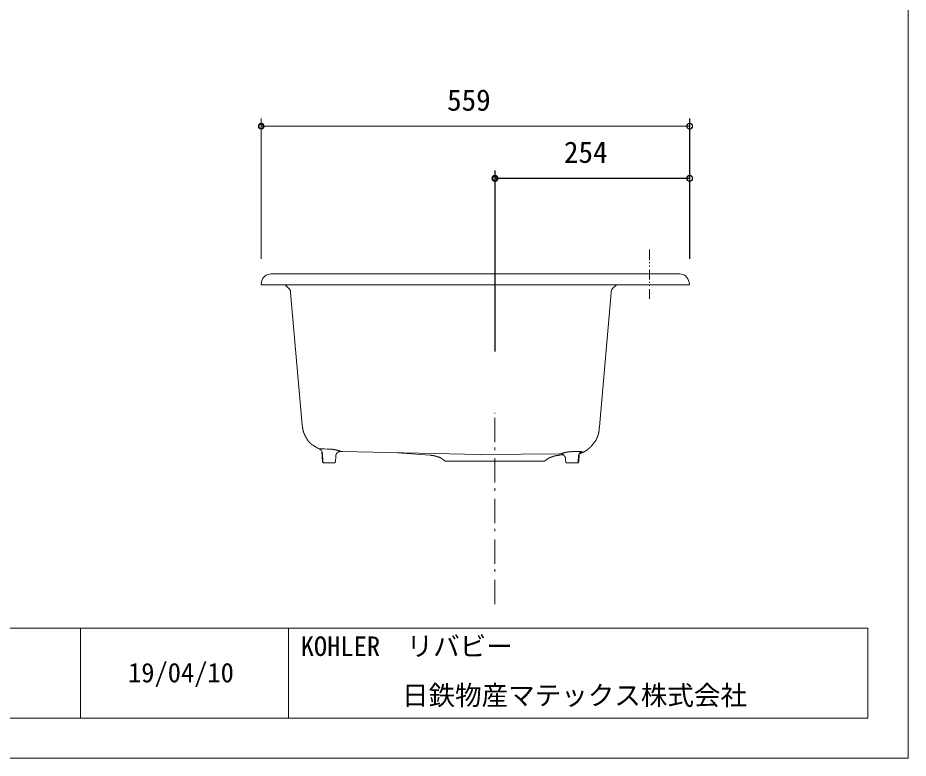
# Model space of a CAD drawing. Units: millimetres, scale not verified. Extents: x -1392 to 1350, y -947 to 991.
# Drawn here: x 188 to 1350, y -947 to 19 of the extents above; entities that cross this region are included whole.
import ezdxf
from ezdxf.enums import TextEntityAlignment as Align

# ---------------------------------------------------------------- set-up
doc = ezdxf.new("R2010")
doc.units = ezdxf.units.MM
doc.header["$LTSCALE"] = 10
doc.header["$PDMODE"] = 32
doc.header["$PDSIZE"] = 6
for name, color, linetype, lineweight in [('0-1_レイヤー_1', 7, 'Continuous', 18), ('0-7', 7, 'Continuous', 5), ('F-0', 7, 'Continuous', 5)]:
    doc.layers.add(name, color=color, linetype=linetype, lineweight=lineweight)
doc.styles.add('ＭＳ ゴシック', font='')
doc.styles.get('ＭＳ ゴシック').set_extended_font_data('MS Gothic')

msp = doc.modelspace()

# ---------------------------------------------------------------- linework, layer by layer
at = {"layer": '0-1_レイヤー_1', "color": 5}
for p, q in [((506.1, -295.8), (506.1, -112.92)), ((1064.89, -295.8), (1064.89, -112.92)), ((506.1, -122.66), (1064.89, -122.66)), ((810.89, -416.88), (810.89, -180.66)), ((1064.89, -295.8), (1064.89, -180.66)), ((810.89, -190.82), (1064.89, -190.82))]:
    msp.add_line(p, q, dxfattribs=at)
at = {"layer": '0-1_レイヤー_1'}
for p, q in [((1012.83, -284.38), (1012.83, -283.53)), ((1012.83, -297.5), (1012.83, -284.8)), ((1012.83, -301.73), (1012.83, -300.46)), ((1012.83, -305.97), (1012.83, -304.69)), ((1012.83, -322.9), (1012.83, -310.2)), ((542.92, -335.6), (537.42, -329.67)), ((543.35, -336.44), (543.35, -336.02)), ((969.64, -329.67), (964.14, -335.17)), ((1012.83, -327.13), (1012.83, -325.86)), ((1012.83, -331.36), (1012.83, -330.1)), ((1012.83, -348.3), (1012.83, -335.6)), ((810.89, -497.73), (810.89, -496.89)), ((810.89, -534.99), (810.89, -503.24)), ((946.79, -518.9), (946.79, -518.05)), ((580.6, -543.45), (582.72, -544.3)), ((582.72, -544.3), (583.14, -544.72)), ((810.89, -545.57), (810.89, -542.19)), ((937.05, -540.07), (941.28, -534.57)), ((586.11, -560.81), (585.26, -547.26)), ((603.46, -553.19), (603.04, -560.81)), ((608.54, -547.26), (609.81, -547.26)), ((726.23, -551.92), (683.89, -548.96)), ((810.89, -587.91), (810.89, -556.16)), ((895.56, -551.92), (900.64, -551.5)), ((896.83, -550.23), (898.1, -550.65)), ((898.95, -550.65), (898.1, -550.65)), ((920.96, -550.23), (920.54, -560.81)), ((601.35, -562.08), (587.8, -562.08)), ((875.24, -559.97), (746.55, -559.97)), ((918.85, -562.08), (904.88, -562.08)), ((810.89, -598.49), (810.89, -595.1)), ((810.89, -640.82), (810.89, -609.07)), ((810.89, -651.41), (810.89, -648.02)), ((810.89, -693.74), (810.89, -661.99)), ((810.89, -704.32), (810.89, -700.94)), ((810.89, -746.66), (810.89, -714.91))]:
    msp.add_line(p, q, dxfattribs=at)
msp.add_lwpolyline([(506.52, -326.28), (506.94, -324.17), (507.79, -322.05), (509.06, -320.36), (510.75, -318.66), (512.45, -317.39), (514.56, -316.55), (516.68, -316.13), (518.8, -315.7), (1052.2, -315.7), (1054.31, -316.13), (1056.43, -316.55), (1058.12, -317.39), (1060.24, -318.66), (1061.51, -320.36), (1062.78, -322.05), (1063.63, -324.17), (1064.47, -326.28), (1064.89, -329.25), (1064.89, -329.67), (1064.47, -329.67), (785.5, -329.67), (506.52, -329.67), (506.1, -329.67), (506.1, -329.25)], close=True, dxfattribs=at)
for points in [[(543.35, -336.02), (543.35, -335.6), (542.92, -335.6)], [(543.77, -337.29), (543.77, -336.87), (543.77, -336.44), (543.35, -336.44)], [(962.87, -336.87), (962.87, -337.29), (962.87, -337.72), (962.45, -337.72), (962.45, -338.14), (962.45, -338.56), (962.45, -338.98), (962.45, -339.41), (962.45, -339.83), (962.45, -340.25), (947.21, -515.09), (947.21, -515.51), (947.21, -515.94), (946.79, -515.94), (946.79, -516.36), (946.79, -516.78), (946.79, -517.21), (946.79, -517.63), (946.79, -518.05)], [(964.14, -335.17), (963.72, -335.17), (963.72, -335.6), (963.72, -336.02), (963.3, -336.02), (963.3, -336.44), (962.87, -336.44), (962.87, -336.87)], [(543.77, -337.29), (544.2, -337.72), (544.2, -338.14), (544.2, -338.56), (544.2, -338.98), (544.2, -339.41), (544.2, -339.83), (544.2, -340.25), (559.44, -512.55), (559.86, -514.67)], [(559.44, -513.82), (559.86, -513.82), (559.86, -514.25), (559.86, -514.67), (559.86, -515.09), (559.86, -515.51), (559.86, -515.94), (559.86, -516.36), (559.86, -516.78), (560.28, -517.21), (560.28, -517.63), (560.28, -518.05), (560.28, -518.48), (560.28, -518.9), (560.28, -519.32), (560.7, -519.32), (560.7, -519.75), (560.7, -520.17), (560.7, -520.6), (561.13, -521.02), (561.13, -521.44), (561.13, -521.86), (561.13, -522.29), (561.55, -522.29), (561.55, -522.71), (561.55, -523.13), (561.55, -523.56), (561.98, -523.56), (561.98, -523.98), (561.98, -524.41), (561.98, -524.83), (562.4, -524.83), (562.4, -525.25), (562.4, -525.67), (562.82, -525.67), (562.82, -526.1), (562.82, -526.52), (563.25, -526.52), (563.25, -526.94), (563.25, -527.37)], [(944.67, -528.22), (944.67, -527.79), (944.67, -527.37), (945.09, -527.37), (945.09, -526.94), (945.09, -526.52), (945.09, -526.1), (945.52, -526.1), (945.52, -525.67), (945.52, -525.25), (945.52, -524.83), (945.94, -524.83), (945.94, -524.41), (945.94, -523.98), (945.94, -523.56), (945.94, -523.13), (946.36, -522.71), (946.36, -522.29), (946.36, -521.86), (946.36, -521.44), (946.36, -521.02), (946.36, -520.6), (946.79, -520.6), (946.79, -520.17), (946.79, -519.75), (946.79, -519.32), (946.79, -518.9)], [(563.25, -527.37), (563.67, -527.37), (563.67, -527.79), (563.67, -528.22), (564.09, -528.22), (564.09, -528.64), (564.09, -529.06), (564.52, -529.06), (564.52, -529.48), (564.94, -529.91), (564.94, -530.33), (565.36, -530.33), (565.36, -530.75), (565.79, -531.18), (565.79, -531.6), (566.21, -531.6), (566.21, -532.03), (566.63, -532.03), (566.63, -532.45), (567.05, -532.87), (567.05, -533.29), (567.48, -533.29), (567.48, -533.72), (567.9, -533.72), (567.9, -534.14), (568.33, -534.14), (568.33, -534.57), (568.75, -534.57), (568.75, -534.99), (569.17, -534.99), (569.17, -535.41), (569.6, -535.83), (570.02, -535.83), (570.02, -536.26), (570.44, -536.26), (570.44, -536.68), (570.86, -536.68), (570.86, -537.1), (571.29, -537.1), (571.29, -537.53)], [(941.28, -534.57), (941.7, -534.57), (941.7, -534.14), (941.7, -533.72), (942.13, -533.72), (942.13, -533.29), (942.55, -532.87), (942.55, -532.45), (942.98, -532.45), (942.98, -532.03), (942.98, -531.6), (943.4, -531.6), (943.4, -531.18), (943.4, -530.75), (943.82, -530.75), (943.82, -530.33), (943.82, -529.91), (943.82, -529.48), (944.25, -529.48), (944.25, -529.06), (944.25, -528.64), (944.67, -528.64), (944.67, -528.22)], [(571.29, -537.53), (571.71, -537.53), (571.71, -537.95), (572.14, -537.95), (572.14, -538.38), (572.56, -538.38), (572.98, -538.8), (573.41, -538.8), (573.41, -539.22), (573.83, -539.22), (573.83, -539.64), (574.25, -539.64), (574.67, -540.07), (575.1, -540.07), (575.1, -540.49), (575.52, -540.49), (575.95, -540.91), (576.37, -540.91), (576.37, -541.34), (576.79, -541.34), (577.22, -541.34), (577.22, -541.76), (577.64, -541.76), (577.64, -542.19), (578.06, -542.19), (578.48, -542.19), (578.48, -542.61), (578.91, -542.61), (579.33, -542.61), (579.33, -543.03), (579.76, -543.03), (580.18, -543.03), (580.18, -543.45), (580.6, -543.45)], [(595, -544.3), (594.57, -544.3), (594.15, -544.3), (593.73, -544.3), (593.3, -544.3), (592.88, -544.3), (592.45, -544.3), (592.03, -544.3), (588.22, -543.88), (586.95, -543.88), (586.11, -543.88), (585.68, -543.88), (584.83, -543.88), (583.99, -543.88), (583.57, -543.88), (583.14, -543.88), (582.72, -543.88), (582.3, -543.88), (581.87, -543.88)], [(584.83, -546.42), (584.83, -546), (584.41, -546), (584.41, -545.57), (583.99, -545.57), (583.99, -545.15), (583.57, -545.15), (583.57, -544.72), (583.14, -544.72)], [(595, -544.3), (595.42, -544.3), (595.84, -544.3), (596.27, -544.3), (596.69, -544.3), (597.11, -544.3), (597.54, -544.3), (597.96, -544.3), (598.38, -544.3), (598.8, -544.3), (599.23, -544.3), (599.23, -544.72), (599.65, -544.72), (600.08, -544.72), (600.5, -544.72), (600.92, -544.72), (601.35, -544.72), (601.77, -544.72), (601.77, -545.15), (602.19, -545.15), (602.61, -545.15), (603.04, -545.15), (603.46, -545.15), (603.89, -545.15), (603.89, -545.57), (604.31, -545.57), (604.73, -545.57), (605.16, -545.57), (605.58, -545.57), (605.58, -546), (606, -546), (606.42, -546), (606.85, -546), (607.27, -546), (607.27, -546.42), (607.7, -546.42), (608.12, -546.42), (608.54, -546.42), (608.54, -546.84), (608.97, -546.84)], [(921.39, -549.8), (921.81, -549.8), (922.23, -549.8), (922.66, -549.38), (923.08, -549.38), (923.5, -549.38), (923.92, -548.96), (924.35, -548.96), (924.77, -548.96), (924.77, -548.53), (925.2, -548.53), (925.62, -548.53), (925.62, -548.11), (926.04, -548.11), (926.47, -548.11), (926.89, -547.69), (927.31, -547.69), (927.73, -547.26), (928.16, -547.26), (928.16, -546.84), (928.58, -546.84), (929.01, -546.84), (929.01, -546.42), (929.43, -546.42), (929.85, -546.42), (929.85, -546), (930.27, -546), (930.7, -545.57), (931.12, -545.57), (931.12, -545.15), (931.55, -545.15), (931.55, -544.72), (931.97, -544.72), (932.39, -544.72), (932.39, -544.3), (932.82, -544.3), (932.82, -543.88), (933.24, -543.88), (933.24, -543.45), (933.66, -543.45)], [(933.66, -543.45), (934.08, -543.03), (934.51, -543.03), (934.51, -542.61), (934.93, -542.61), (934.93, -542.19), (935.36, -542.19), (935.36, -541.76), (935.78, -541.76), (935.78, -541.34), (936.2, -541.34), (936.2, -540.91), (936.63, -540.91), (936.63, -540.49), (937.05, -540.49), (937.05, -540.07)], [(584.83, -546.42), (585.26, -547.26), (585.26, -547.69), (585.68, -547.69), (585.68, -548.11), (585.68, -548.53), (585.68, -548.96), (585.68, -549.38), (585.68, -549.8), (586.11, -550.23), (586.11, -550.65), (586.11, -551.07), (586.11, -551.5), (586.53, -558.69), (586.53, -560.81)], [(606.85, -547.69), (606.42, -548.11), (606, -548.11), (606, -548.53), (605.58, -548.53), (605.58, -548.96), (605.16, -548.96), (605.16, -549.38), (604.73, -549.38), (604.73, -549.8), (604.31, -549.8), (604.31, -550.23), (604.31, -550.65), (603.89, -550.65), (603.89, -551.07), (603.89, -551.5), (603.46, -551.5), (603.46, -551.92), (603.46, -552.35), (603.46, -552.77), (603.46, -553.19)], [(604.31, -550.23), (604.31, -549.8), (604.73, -549.8), (604.73, -549.38), (605.16, -548.96), (605.58, -548.96), (605.58, -548.53)], [(607.7, -547.26), (607.7, -547.69), (607.27, -547.69), (606.85, -547.69), (606.42, -547.69), (606.42, -548.11), (606, -548.11), (606, -548.53), (605.58, -548.53)], [(608.54, -547.26), (608.12, -547.26), (607.7, -547.26), (607.7, -547.69), (607.27, -547.69), (606.85, -547.69)], [(609.81, -547.26), (609.39, -547.26), (608.97, -547.26), (608.54, -547.26), (608.12, -547.26), (607.7, -547.26)], [(608.97, -546.84), (609.39, -546.84), (609.81, -546.84), (609.81, -547.26)], [(609.81, -547.26), (611.93, -547.26), (791.85, -551.07), (793.54, -551.5), (795.66, -551.07), (894.72, -550.23), (896.83, -550.23)], [(733.85, -553.19), (733.42, -553.19), (733, -553.19), (733, -552.77), (732.58, -552.77), (732.16, -552.77), (731.73, -552.77), (731.31, -552.77), (730.89, -552.77), (730.89, -552.35), (730.46, -552.35), (730.04, -552.35), (729.61, -552.35), (729.19, -552.35), (728.77, -552.35), (728.35, -552.35), (727.92, -552.35), (727.92, -551.92), (727.5, -551.92), (727.08, -551.92), (726.65, -551.92), (726.23, -551.92)], [(745.7, -559.54), (745.28, -559.54), (745.28, -559.12), (744.86, -559.12), (744.86, -558.69), (744.43, -558.69), (744.01, -558.27), (743.58, -558.27), (743.58, -557.85), (743.16, -557.85), (743.16, -557.42), (742.74, -557.42), (742.32, -557.42), (742.32, -557), (741.89, -557), (741.89, -556.58), (741.47, -556.58), (741.05, -556.58), (741.05, -556.16), (740.62, -556.16), (740.2, -556.16), (740.2, -555.73), (739.77, -555.73), (739.35, -555.31), (738.93, -555.31), (738.51, -554.88), (738.08, -554.88), (737.66, -554.46), (737.23, -554.46), (736.81, -554.46), (736.81, -554.04), (736.39, -554.04), (735.97, -554.04), (735.54, -554.04), (735.54, -553.61), (735.12, -553.61), (734.7, -553.61), (734.27, -553.61), (734.27, -553.19), (733.85, -553.19)], [(887.94, -553.19), (887.52, -553.19), (887.52, -553.61), (887.1, -553.61), (886.67, -553.61), (886.25, -553.61), (886.25, -554.04), (885.83, -554.04), (885.4, -554.04), (884.98, -554.04), (884.98, -554.46), (884.55, -554.46), (884.13, -554.46), (884.13, -554.88), (883.71, -554.88), (883.29, -554.88), (883.29, -555.31), (882.86, -555.31), (882.44, -555.31), (882.44, -555.73), (882.02, -555.73), (881.59, -555.73), (881.17, -556.16), (880.75, -556.16), (880.75, -556.58), (880.32, -556.58), (879.9, -556.58), (879.9, -557), (879.48, -557), (879.48, -557.42), (879.05, -557.42), (878.63, -557.42), (878.63, -557.85), (878.2, -557.85), (878.2, -558.27), (877.78, -558.27), (877.36, -558.69), (876.94, -558.69), (876.94, -559.12), (876.51, -559.12)], [(895.56, -551.92), (895.14, -551.92), (894.72, -551.92), (894.29, -551.92), (893.87, -551.92), (893.87, -552.35), (893.45, -552.35), (893.02, -552.35), (892.6, -552.35), (892.17, -552.35), (891.75, -552.35), (891.33, -552.35), (890.91, -552.35), (890.91, -552.77), (890.48, -552.77), (890.06, -552.77), (889.64, -552.77), (889.21, -552.77), (888.79, -552.77), (888.79, -553.19), (888.36, -553.19), (887.94, -553.19)], [(896.83, -550.23), (897.26, -550.23), (897.26, -549.8), (897.68, -549.8), (898.1, -549.8), (898.52, -549.8), (898.52, -549.38), (898.95, -549.38), (899.37, -549.38), (899.8, -549.38), (900.22, -549.38), (900.22, -548.96), (900.64, -548.96), (901.07, -548.96), (901.49, -548.96), (901.91, -548.53), (902.33, -548.53), (902.76, -548.53), (903.18, -548.53), (903.61, -548.53), (903.61, -548.11), (904.03, -548.11), (904.45, -548.11), (904.88, -548.11), (905.3, -548.11), (905.72, -548.11), (906.14, -548.11), (906.14, -547.69), (906.57, -547.69), (906.99, -547.69), (907.42, -547.69), (907.84, -547.69), (908.26, -547.69), (908.69, -547.69), (909.11, -547.69), (909.53, -547.69), (909.95, -547.69), (910.38, -547.69), (910.8, -547.69), (910.8, -547.26)], [(898.95, -550.65), (899.8, -551.07), (900.22, -551.07), (900.22, -551.5)], [(902.76, -554.04), (902.33, -554.04), (902.33, -553.61), (902.33, -553.19), (901.91, -553.19), (901.91, -552.77), (901.49, -552.77), (901.49, -552.35), (901.07, -552.35), (901.07, -551.92), (900.64, -551.92), (900.64, -551.5), (900.22, -551.5)], [(903.61, -560.81), (903.18, -558.69), (903.18, -558.27), (903.18, -557.85), (903.18, -557.42), (903.18, -557), (903.18, -556.58), (903.18, -556.16), (903.18, -555.73), (903.18, -555.31), (902.76, -555.31), (902.76, -554.88), (902.76, -554.46), (902.76, -554.04)], [(910.8, -547.26), (911.23, -547.26), (911.65, -547.26), (912.07, -547.26), (912.5, -547.26), (912.92, -547.26), (913.34, -547.26), (913.77, -547.26), (914.19, -547.26), (914.61, -547.26), (915.04, -547.26), (915.46, -547.26), (915.88, -547.26), (916.3, -547.26), (916.73, -547.26), (917.15, -547.26), (917.58, -547.26), (918, -547.26), (918.42, -547.26), (918.85, -547.26), (919.27, -547.26), (919.69, -547.26), (920.11, -547.26), (920.54, -547.26), (920.96, -547.26), (921.39, -547.26), (921.81, -547.26), (922.23, -547.26), (922.66, -547.26), (923.08, -547.26), (923.5, -547.26), (923.92, -547.26), (924.35, -547.26)], [(919.69, -560.81), (919.69, -558.69), (920.11, -554.88), (920.11, -554.46), (920.11, -554.04), (920.11, -553.61), (920.11, -553.19), (920.11, -552.77), (920.11, -552.35), (920.54, -552.35), (920.54, -551.92), (920.54, -551.5), (920.54, -551.07), (920.54, -550.65), (920.96, -550.65), (921.39, -549.8)], [(921.39, -549.8), (922.23, -548.53), (922.66, -548.53), (922.66, -548.11), (923.08, -548.11), (923.5, -548.11), (923.5, -547.69), (923.92, -547.69), (924.35, -547.69), (924.35, -547.26)], [(586.11, -560.81), (586.11, -561.23), (586.53, -561.23), (586.53, -561.66), (586.95, -561.66), (586.95, -562.08), (587.38, -562.08), (587.8, -562.08)], [(586.53, -560.81), (586.53, -561.23), (586.95, -561.23), (586.95, -561.66), (587.38, -561.66), (587.38, -562.08), (587.8, -562.08), (588.22, -562.08)], [(601.35, -562.08), (601.77, -562.08), (602.19, -562.08), (602.19, -561.66), (602.61, -561.66), (602.61, -561.23), (602.61, -560.81), (603.04, -560.81)], [(745.7, -559.54), (746.13, -559.97), (746.55, -559.97)], [(875.24, -559.97), (875.67, -559.97), (876.09, -559.54)], [(876.51, -559.12), (876.51, -559.54), (876.09, -559.54)], [(903.61, -560.81), (903.61, -561.23), (903.61, -561.66), (904.03, -561.66), (904.03, -562.08), (904.45, -562.08), (904.88, -562.08)], [(918, -562.08), (918.42, -562.08), (918.85, -562.08), (918.85, -561.66), (919.27, -561.66), (919.27, -561.23), (919.69, -561.23), (919.69, -560.81)], [(918.85, -562.08), (919.27, -562.08), (919.69, -562.08), (919.69, -561.66), (920.11, -561.66), (920.11, -561.23), (920.11, -560.81), (920.54, -560.81)]]:
    msp.add_lwpolyline(points, dxfattribs=at)
at = {"layer": '0-1_レイヤー_1', "color": 5}
for centre, radius in [((505.88, -122.87), 3.6), ((810.89, -190.82), 3.81), ((1064.89, -190.82), 3.81)]:
    msp.add_circle(centre, radius, dxfattribs=at)
msp.add_ellipse((1064.89, -122.87), major_axis=(3.81, 0), ratio=0.943942, dxfattribs=at)
at = {"layer": '0-7'}
for p, q in [((506.1, -296), (506.1, -113)), ((1065.1, -296), (1065.1, -113)), ((506.1, -123), (1065.1, -123)), ((811.1, -417), (811.1, -181)), ((1065.1, -296), (1065.1, -181)), ((811.1, -191), (1065.1, -191))]:
    msp.add_line(p, q, dxfattribs=at)
for centre in [(506.1, -123), (1065.1, -123), (811.1, -191), (1065.1, -191)]:
    msp.add_circle(centre, 3.75, dxfattribs=at)
for p in [(506.1, -123), (811.1, -191)]:
    msp.add_point(p, dxfattribs=at)
at = {"layer": 'F-0'}
for p, q in [((-1339.08, -777.82), (1297.56, -777.82)), ((270.15, -777.82), (270.15, -895.37)), ((541.47, -777.82), (541.47, -895.37)), ((1297.56, -777.82), (1297.56, -895.37)), ((-1339.08, -895.37), (1297.56, -895.37))]:
    msp.add_line(p, q, dxfattribs=at)
msp.add_lwpolyline([(-1391.5, 991.14), (1350.16, 991.14), (1350.16, -947.41), (-1391.5, -947.41)], close=True, dxfattribs=at)

# ---------------------------------------------------------------- texts
at = {"layer": '0-7', "style": 'ＭＳ ゴシック'}
for s, p in [('559', (748.55, -111.08)), ('254', (901.05, -179.08))]:
    msp.add_text(s, height=27.86, dxfattribs=at).set_placement(p, align=Align.BOTTOM_LEFT)
at = {"layer": 'F-0', "style": 'ＭＳ ゴシック'}
for s, p in [('KOHLER\u3000リバビー', (557.53, -821.61)), ('19/04/10', (332.27, -856.04)), ('日鉄物産マテックス株式会社', (689.75, -885.71))]:
    msp.add_text(s, height=25.38, dxfattribs=at).set_placement(p, align=Align.BOTTOM_LEFT)

doc.saveas('drawing.dxf')
